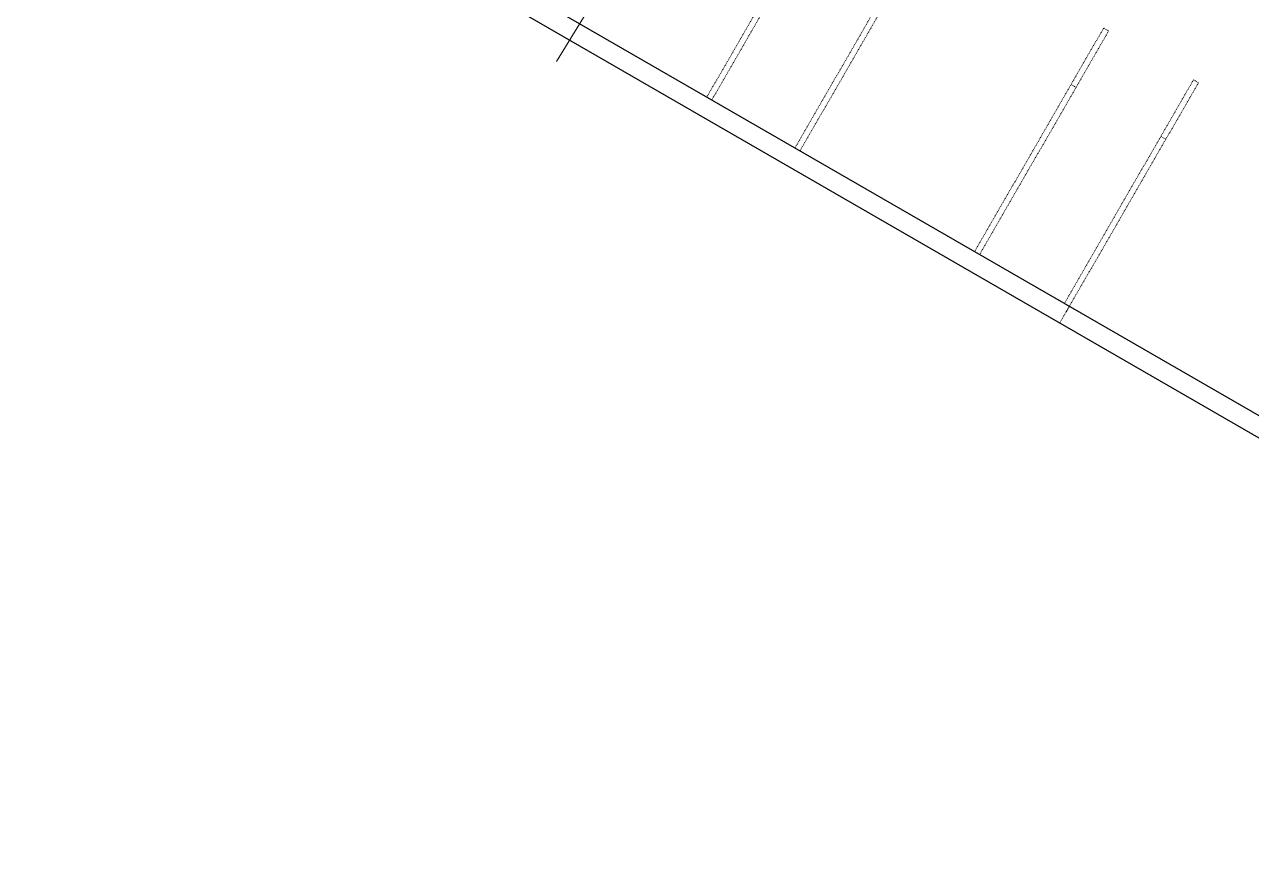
# Model space of a CAD drawing. Header units: millimetres. Extents: x 2827 to 6143, y 72 to 478.
# Drawn here: x 2948.8 to 3108.5, y 160.1 to 269.3 of the extents above; entities that cross this region are included whole.
import ezdxf

# ---------------------------------------------------------------- set-up
doc = ezdxf.new("R2010")
doc.units = ezdxf.units.MM
for name, pattern in [('ACAD_ISO02W100', [15, 12, -3]), ('CENTER', [50.8, 31.75, -6.35, 6.35, -6.35]), ('HIDDEN', [0.2, 0.1, -0.1])]:
    doc.linetypes.add(name, pattern=pattern)
for name, color, linetype, lineweight in [('中心线', 1, 'CENTER', 13), ('粗实线层', 7, 'Continuous', 35), ('虚线', 8, 'ACAD_ISO02W100', 13)]:
    doc.layers.add(name, color=color, linetype=linetype, lineweight=lineweight)

msp = doc.modelspace()

# ---------------------------------------------------------------- linework, layer by layer
at = {"color": 7, "linetype": 'Continuous'}
msp.add_line((3205.46, 160.07), (2948.8, 308.26), dxfattribs=at)
at = {"layer": '中心线'}
msp.add_line((3018.05, 264.5), (3042.62, 305.01), dxfattribs=at)
at = {"layer": '粗实线层', "color": 7, "lineweight": -3}
msp.add_line((3205.46, 162.96), (2950.05, 310.42), dxfattribs=at)
at = {"layer": '虚线', "color": 8, "linetype": 'HIDDEN'}
for p, q in [((3054.44, 288.98), (3037.62, 259.86)), ((3038.27, 259.49), (3055.09, 288.61)), ((3065.91, 282.36), (3049.1, 253.24)), ((3049.75, 252.86), (3066.56, 281.98)), ((3089.29, 268.86), (3072.48, 239.74)), ((3089.94, 268.48), (3073.13, 239.36)), ((3089.94, 268.48), (3089.29, 268.86)), ((3100.98, 262.11), (3084.17, 232.99)), ((3100.98, 262.11), (3101.63, 261.73)), ((3101.63, 261.73), (3083.57, 230.45)), ((3085.69, 261.12), (3085.04, 261.5)), ((3097.38, 254.37), (3096.72, 254.76)), ((3084.82, 232.61), (3084.43, 231.93))]:
    msp.add_line(p, q, dxfattribs=at)

doc.saveas('drawing.dxf')
